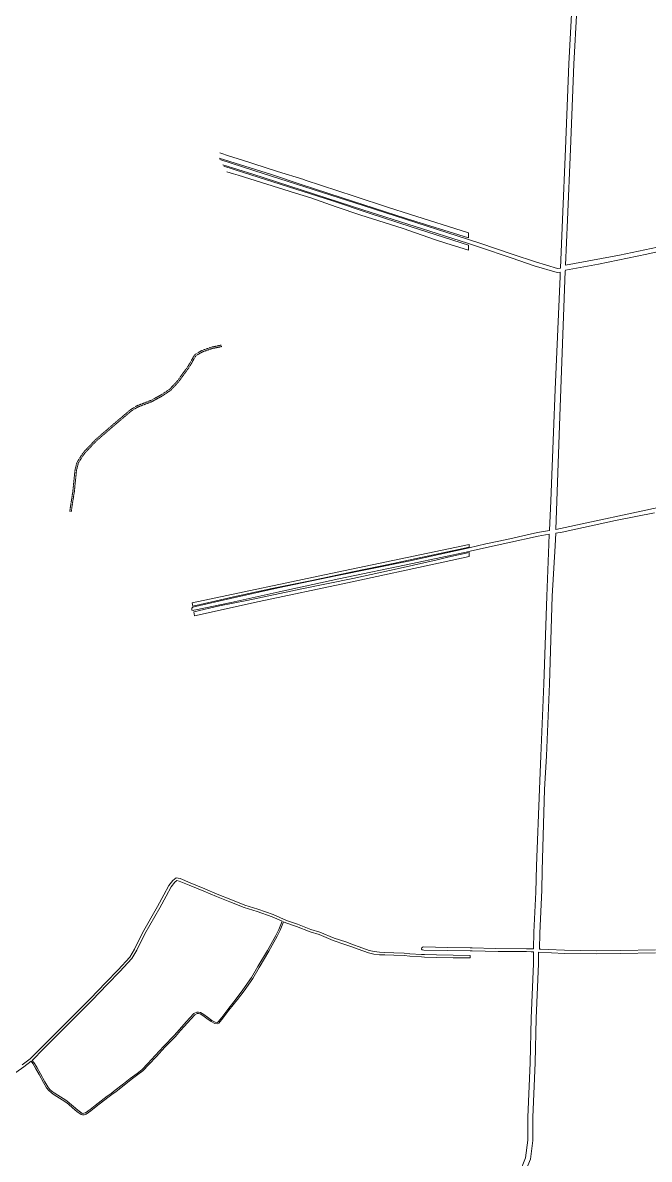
# Model space of a CAD drawing. Header units: metres. Extents: x 556238 to 587446, y 1177111 to 1219372.
# Drawn here: x 567421 to 568667, y 1210405 to 1212667 of the extents above; entities that cross this region are included whole.
import ezdxf

# ---------------------------------------------------------------- set-up
doc = ezdxf.new("R2010")
doc.units = ezdxf.units.M
doc.header["$MEASUREMENT"] = 0
doc.linetypes.add('Xr_Nen GT$0$HIDDEN', pattern=[0.375, 0.25, -0.125])
doc.linetypes.add('Xr_Nen GT$0$MON', pattern=[10, 6, -4])
for name, color, linetype, lineweight in [('Xr_Nen GT$0$DUONG NHUA', 38, 'Continuous', 0), ('Xr_Nen GT$0$DUONG_DA', 38, 'Xr_Nen GT$0$MON', 0), ('Xr_Nen GT$1$SONG_HO', 250, 'Continuous', 0)]:
    doc.layers.add(name, color=color, linetype=linetype, lineweight=lineweight)

msp = doc.modelspace()

# ---------------------------------------------------------------- linework, layer by layer
at = {"layer": 'Xr_Nen GT$0$DUONG NHUA'}
msp.add_lwpolyline([(567419.92261, 1210593.20628), (567435.77542, 1210604.9623), (567459.53989, 1210628.937), (567523.05219, 1210692.48723), (567555.10739, 1210724.7155), (567586.22884, 1210756.95609), (567610.72975, 1210781.97671), (567633.96703, 1210807.43137), (567643.47484, 1210823.46324), (567659.35998, 1210855.85868), (567689.00964, 1210908.15256), (567701.91104, 1210931.14646), (567711.71307, 1210950.10296), (567719.82355, 1210959.84866), (567726.30779, 1210965.33533), (567733.91397, 1210963.65977), (567753.92493, 1210954.94288), (567783.10106, 1210943.07388), (567807.98049, 1210932.56027), (567834.74216, 1210922.30792), (567862.79691, 1210910.99758), (567888.72147, 1210902.63591), (567918.98165, 1210892.09592), (567945.88625, 1210880.62149), (567967.46196, 1210872.74853), (567994.17319, 1210862.72126), (568012.07762, 1210856.82401), (568040.36499, 1210844.98122), (568063.43145, 1210837.54246), (568078.87251, 1210831.68332), (568090.06914, 1210828.09525), (568110.04117, 1210820.6122), (568119.8788, 1210818.51318), (568130.89129, 1210817.26206), (568141.28763, 1210816.70632), (568159.23728, 1210816.12879), (568179.97784, 1210815.36137), (568191.20421, 1210814.08472), (568213.94135, 1210812.91841), (568220.27416, 1210812.59373), (568243.91152, 1210812.00106), (568277.34179, 1210811.02811), (568310.79683, 1210810.76794), (568310.80739, 1210805.76801), (568310.74241, 1210805.76717), (568277.24938, 1210806.02943), (568243.77712, 1210807.00448), (568220.08377, 1210807.59729), (568213.99188, 1210807.91038), (568190.79391, 1210809.10083), (568179.60352, 1210810.37339), (568159.06489, 1210811.13231), (568141.07326, 1210811.71194), (568130.47498, 1210812.27819), (568119.07269, 1210813.57427), (568108.63551, 1210815.80075), (568088.42775, 1210823.37236), (568077.22113, 1210826.96246), (568061.77608, 1210832.8236), (568038.62969, 1210840.28856), (568010.32834, 1210852.13738), (567992.51182, 1210858.00442), (567965.72667, 1210868.05987), (567944.04708, 1210875.97108), (567939.84745, 1210877.76213), (567932.95407, 1210861.32986), (567926.95287, 1210849.06546), (567920.63261, 1210837.15378), (567910.56043, 1210819.31472), (567891.3332, 1210786.99059), (567878.4912, 1210764.95934), (567861.21855, 1210740.27368), (567848.16712, 1210722.87593), (567831.1728, 1210701.56284), (567819.24201, 1210685.72796), (567811.29311, 1210676.2298), (567807.98073, 1210674.5824), (567802.85616, 1210675.10803), (567795.4646, 1210679.06156), (567786.80958, 1210685.53368), (567779.51366, 1210690.95764), (567773.78438, 1210694.36515), (567770.30871, 1210694.99566), (567767.64059, 1210695.11827), (567763.01888, 1210692.82027), (567748.35606, 1210676.73424), (567734.75055, 1210661.27144), (567724.5387, 1210649.18147), (567703.88101, 1210628.20041), (567686.6951, 1210609.44624), (567672.09138, 1210593.80896), (567659.63054, 1210581.12671), (567650.18302, 1210573.65883), (567636.44317, 1210563.67417), (567622.98189, 1210552.73502), (567606.7354, 1210540.26214), (567598.33053, 1210533.95241), (567590.36698, 1210528.21247), (567566.75857, 1210509.90216), (567556.68491, 1210501.52003), (567547.36621, 1210495.19658), (567543.05885, 1210493.87158), (567539.89237, 1210493.40355), (567537.27869, 1210494.1079), (567528.37218, 1210500.36469), (567519.80337, 1210507.73241), (567512.30738, 1210514.72253), (567506.797, 1210518.91333), (567499.59812, 1210523.56022), (567489.0565, 1210530.03404), (567481.71454, 1210534.6343), (567477.52782, 1210538.00298), (567472.7507, 1210541.96), (567468.19956, 1210547.53811), (567462.38845, 1210557.84333), (567453.78865, 1210574.0582), (567446.42663, 1210586.67978), (567440.88518, 1210596.06452), (567437.58588, 1210600.08086), (567422.85992, 1210589.16185), (567407.34785, 1210578.13182)], dxfattribs=at)
msp.add_lwpolyline([(567732.36442, 1210958.88267), (567727.64803, 1210959.92118), (567723.38598, 1210956.31456), (567715.90324, 1210947.32313), (567706.31218, 1210928.77403), (567693.36458, 1210905.69626), (567663.78321, 1210853.52419), (567647.87597, 1210821.08481), (567638.00471, 1210804.43998), (567614.36242, 1210778.54242), (567589.81339, 1210753.47193), (567558.67792, 1210721.21738), (567526.59264, 1210688.95719), (567463.08236, 1210625.41095), (567439.88518, 1210602.00772), (567443.35093, 1210597.79002), (567449.01385, 1210588.19701), (567456.40971, 1210575.51737), (567465.01946, 1210559.28247), (567470.68524, 1210549.23556), (567474.88952, 1210544.08222), (567479.42519, 1210540.32576), (567483.45625, 1210537.08144), (567490.6385, 1210532.58355), (567501.19608, 1210526.0977), (567508.52073, 1210521.37051), (567514.24267, 1210517.01922), (567521.80449, 1210509.96694), (567530.21568, 1210502.7356), (567538.56927, 1210496.86609), (567540.06994, 1210496.46245), (567542.39429, 1210496.80459), (567546.05329, 1210497.93125), (567554.87927, 1210503.92), (567564.88079, 1210512.24032), (567588.56935, 1210530.61442), (567596.55292, 1210536.36831), (567604.92173, 1210542.65013), (567621.12215, 1210555.08914), (567634.61548, 1210566.0522), (567648.37136, 1210576.04881), (567657.62254, 1210583.36321), (567669.92501, 1210595.88389), (567684.49264, 1210611.48327), (567701.70662, 1210630.26737), (567722.32022, 1210651.20455), (567732.47792, 1210663.23067), (567746.12152, 1210678.73536), (567761.18134, 1210695.25631), (567767.00227, 1210698.1492), (567770.64606, 1210697.98217), (567774.85125, 1210697.21988), (567781.17951, 1210693.45696), (567788.60317, 1210687.93869), (567797.07856, 1210681.59899), (567803.74923, 1210678.03117), (567807.4225, 1210677.65512), (567809.39551, 1210678.636), (567816.89316, 1210687.5934), (567828.80189, 1210703.40034), (567845.7942, 1210724.71143), (567858.78946, 1210742.03333), (567875.96177, 1210766.57727), (567888.74955, 1210788.51269), (567907.96473, 1210820.81885), (567918.00077, 1210838.59401), (567924.28084, 1210850.42781), (567930.22175, 1210862.57039), (567937.08798, 1210878.93874), (567917.17644, 1210887.43143), (567887.13202, 1210897.89689), (567861.09358, 1210906.29484), (567832.91298, 1210917.65548), (567806.11335, 1210927.92192), (567781.18598, 1210938.45565), (567751.98389, 1210950.33471)], close=True, dxfattribs=at)
at = {"layer": 'Xr_Nen GT$0$DUONG_DA', "linetype": 'Xr_Nen GT$0$HIDDEN', "flags": 128}
for points in [[(567514.40523, 1211694.25108), (567517.7901, 1211715.93946), (567520.69004, 1211734.59214), (567522.8649, 1211756.50448), (567525.03975, 1211776.78699), (567528.69305, 1211791.44706), (567537.21208, 1211805.2139), (567542.32384, 1211812.53891), (567566.35868, 1211837.61154), (567603.17179, 1211869.47414), (567635.55898, 1211896.86475), (567648.3959, 1211904.60676), (567676.61376, 1211915.46869), (567697.36049, 1211926.84634), (567712.94223, 1211937.27122), (567728.67339, 1211953.98048), (567744.76459, 1211976.3499), (567748.42003, 1211980.9949), (567754.287, 1211990.74088), (567759.8607, 1212000.9998), (567763.381, 1212006.49569), (567776.43511, 1212014.11658), (567796.76571, 1212021.28532), (567816.47639, 1212025.27109)], [(567517.36935, 1211693.78847), (567520.75422, 1211715.47686), (567523.66718, 1211734.21326), (567525.84906, 1211756.1964), (567528.00064, 1211776.26188), (567531.49071, 1211790.26693), (567539.71961, 1211803.56492), (567544.65071, 1211810.63104), (567568.42765, 1211835.43464), (567605.12213, 1211867.19457), (567637.31339, 1211894.41947), (567649.71956, 1211901.9017), (567677.87957, 1211912.74135), (567698.91888, 1211924.27945), (567714.89326, 1211934.96703), (567730.99326, 1211952.06806), (567747.16215, 1211974.54549), (567750.89353, 1211979.28699), (567756.89141, 1211989.25044), (567762.44519, 1211999.47267), (567765.51748, 1212004.26915), (567777.7015, 1212011.38209), (567797.56571, 1212018.38637), (567817.071, 1212022.33061)]]:
    msp.add_lwpolyline(points, dxfattribs=at)
at = {"layer": 'Xr_Nen GT$1$SONG_HO'}
for p, q in [((568423.09242, 1210824.09067), (568434.08481, 1210824.01034)), ((568466.25369, 1210822.37168), (568451.34558, 1210823.02362)), ((568436.84509, 1210803.46097), (568436.93001, 1210808.66362))]:
    msp.add_line(p, q, dxfattribs=at)
for points in [[(568523.72186, 1212959.35367), (568520.24022, 1212871.70954), (568515.10719, 1212733.18866), (568507.33475, 1212584.61956), (568500.81999, 1212415.54481), (568494.80982, 1212274.8276), (568490.49896, 1212178.54241), (568484.34299, 1212177.60995), (568440.87829, 1212190.77731), (568396.72738, 1212205.80598), (568330.02921, 1212228.38915), (568307.84202, 1212235.59984)], [(568523.00474, 1212692.76384), (568636.62308, 1212704.09828), (568939.85533, 1212736.53764), (569178.28339, 1212762.03697), (569325.68159, 1212776.36455), (569409.55663, 1212375.17914), (569154.98607, 1212317.88786), (569012.08585, 1212288.7042), (568860.26384, 1212257.23225), (568607.93575, 1212204.44727), (568500.76086, 1212184.22361), (568504.79854, 1212274.39081), (568510.8088, 1212415.14002), (568517.32343, 1212584.16678), (568523.00474, 1212692.76384)], [(567812.96256, 1212407.51749), (567832.28888, 1212401.47312), (567856.00478, 1212393.8727), (567927.70294, 1212370.89412), (567980.04104, 1212354.6363), (567982.91419, 1212353.74333), (568080.23124, 1212321.73092), (568148.82208, 1212299.16801), (568190.07638, 1212286.04212), (568307.81535, 1212248.58007), (568307.83592, 1212238.37025), (568183.61888, 1212277.24513), (568056.21317, 1212318.39547), (567972.62745, 1212345.7227), (567915.50042, 1212364.39993), (567811.56714, 1212397.06594)], [(567812.96256, 1212407.51749), (567832.28888, 1212401.47312), (567856.00478, 1212393.8727), (567927.70294, 1212370.89412), (567980.04104, 1212354.6363), (567982.91419, 1212353.74333), (568080.23124, 1212321.73092), (568148.82208, 1212299.16801), (568190.07638, 1212286.04212), (568307.81535, 1212248.58007), (568307.83592, 1212238.37025), (568183.61888, 1212277.24513), (568056.21317, 1212318.39547), (567972.62745, 1212345.7227), (567915.50042, 1212364.39993), (567811.56714, 1212397.06594)], [(567812.96256, 1212407.51749), (567832.28888, 1212401.47312), (567856.00478, 1212393.8727), (567927.70294, 1212370.89412), (567980.04104, 1212354.6363), (567982.91419, 1212353.74333), (568080.23124, 1212321.73092), (568148.82208, 1212299.16801), (568190.07638, 1212286.04212), (568307.81535, 1212248.58007), (568307.83592, 1212238.37025), (568183.61888, 1212277.24513), (568056.21317, 1212318.39547), (567972.62745, 1212345.7227), (567915.50042, 1212364.39993), (567811.56714, 1212397.06594)], [(568307.84202, 1212235.59984), (568099.78188, 1212302.01953), (567880.81276, 1212372.74451), (567813.08126, 1212394.4536)], [(568307.84202, 1212235.59984), (568099.78188, 1212302.01953), (567880.81276, 1212372.74451), (567813.08126, 1212394.4536)], [(568307.84202, 1212235.59984), (568099.78188, 1212302.01953), (567880.81276, 1212372.74451), (567813.08126, 1212394.4536)], [(568307.86006, 1212227.18463), (568305.49948, 1212227.95134), (568097.33744, 1212294.40328), (567878.36232, 1212365.13027), (567819.0604, 1212384.13767)], [(568307.86006, 1212227.18463), (568305.49948, 1212227.95134), (568097.33744, 1212294.40328), (567878.36232, 1212365.13027), (567819.0604, 1212384.13767)], [(568307.86006, 1212227.18463), (568305.49948, 1212227.95134), (568097.33744, 1212294.40328), (567878.36232, 1212365.13027), (567819.0604, 1212384.13767)], [(567820.89483, 1212380.9727), (567859.91405, 1212368.62646), (568037.32154, 1212312.0729), (568109.79339, 1212287.84568), (568193.38297, 1212260.47247), (568307.86541, 1212224.11529), (568307.88689, 1212213.87147), (568262.57064, 1212228.26419), (568240.04338, 1212235.41873), (568177.7996, 1212256.94905), (568162.82781, 1212261.74629), (568093.764, 1212283.87547), (568044.69735, 1212300.59803), (567993.72773, 1212317.9692), (567963.45087, 1212327.42155), (567849.32947, 1212363.05204), (567839.88287, 1212366.00093), (567827.22642, 1212370.04869)], [(567820.89483, 1212380.9727), (567859.91405, 1212368.62646), (568037.32154, 1212312.0729), (568109.79339, 1212287.84568), (568193.38297, 1212260.47247), (568307.86541, 1212224.11529), (568307.88689, 1212213.87147), (568262.57064, 1212228.26419), (568240.04338, 1212235.41873), (568177.7996, 1212256.94905), (568162.82781, 1212261.74629), (568093.764, 1212283.87547), (568044.69735, 1212300.59803), (567993.72773, 1212317.9692), (567963.45087, 1212327.42155), (567849.32947, 1212363.05204), (567839.88287, 1212366.00093), (567827.22642, 1212370.04869)], [(567820.89483, 1212380.9727), (567859.91405, 1212368.62646), (568037.32154, 1212312.0729), (568109.79339, 1212287.84568), (568193.38297, 1212260.47247), (568307.86541, 1212224.11529), (568307.88689, 1212213.87147), (568262.57064, 1212228.26419), (568240.04338, 1212235.41873), (568177.7996, 1212256.94905), (568162.82781, 1212261.74629), (568093.764, 1212283.87547), (568044.69735, 1212300.59803), (567993.72773, 1212317.9692), (567963.45087, 1212327.42155), (567849.32947, 1212363.05204), (567839.88287, 1212366.00093), (567827.22642, 1212370.04869)], [(568500.22621, 1212172.26956), (568489.01507, 1211883.69367), (568481.29638, 1211658.60317), (568703.31908, 1211706.15004), (569019.47588, 1211774.94184), (569369.39539, 1211850.30104), (569512.83262, 1211881.19508), (569411.75297, 1212364.67099), (569294.63321, 1212338.33153), (569219.94238, 1212322.15313), (569128.74872, 1212301.77376), (569045.10317, 1212285.32871), (568912.78084, 1212258.25223), (568841.63177, 1212243.51667), (568744.85779, 1212224.55185), (568662.33873, 1212206.01843), (568566.23494, 1212185.99917), (568500.30775, 1212174.10196), (568500.22621, 1212172.26956)], [(568309.11466, 1211621.89081), (568342.18341, 1211629.51783), (568384.17068, 1211638.53534), (568444.63758, 1211652.24481), (568468.67201, 1211656.13913), (568471.21092, 1211715.37484), (568476.77429, 1211852.17804), (568480.03405, 1211936.71042), (568489.7378, 1212161.54703), (568490.13375, 1212170.39711), (568483.75275, 1212169.43121), (568438.42986, 1212183.16108), (568394.15708, 1212198.23204), (568327.51085, 1212220.79709), (568307.86006, 1212227.18463)], [(568451.34558, 1210823.02362), (568448.91489, 1210823.3386), (568449.65711, 1210854.84685), (568453.56799, 1210940.35641), (568454.48798, 1210979.82448), (568458.8714, 1211141.13826), (568462.96331, 1211207.77149), (568468.98179, 1211351.14313), (568474.17639, 1211525.40905), (568479.74913, 1211625.82919), (568481.4273, 1211650.95052), (568493.75499, 1211653.11335), (568599.82787, 1211676.46118), (568677.43007, 1211691.81063)], [(568434.08481, 1210824.01034), (568437.18008, 1210823.98765), (568437.72413, 1210857.42298), (568441.40666, 1210936.74346), (568442.8414, 1210989.01544), (568448.8826, 1211141.54503), (568451.66089, 1211208.21352), (568457.67725, 1211351.53918), (568463.33579, 1211525.82094), (568467.51297, 1211629.10594), (568468.3653, 1211648.99946), (568445.97217, 1211645.371), (568385.67934, 1211631.70108), (568343.70407, 1211622.68554), (568310.64432, 1211615.0615), (568309.12984, 1211614.73434)], [(567759.80518, 1211503.67991), (567764.40942, 1211504.98217), (567833.93958, 1211521.16958), (567929.14219, 1211542.19404), (568043.53732, 1211565.92412), (568188.06071, 1211595.61889), (568309.07164, 1211621.88092), (568309.11466, 1211621.89081)], [(567759.80518, 1211503.67991), (567764.40942, 1211504.98217), (567833.93958, 1211521.16958), (567929.14219, 1211542.19404), (568043.53732, 1211565.92412), (568188.06071, 1211595.61889), (568309.07164, 1211621.88092), (568309.11466, 1211621.89081)], [(567759.80518, 1211503.67991), (567764.40942, 1211504.98217), (567833.93958, 1211521.16958), (567929.14219, 1211542.19404), (568043.53732, 1211565.92412), (568188.06071, 1211595.61889), (568309.07164, 1211621.88092), (568309.11466, 1211621.89081)], [(568309.12984, 1211614.73434), (568196.31081, 1211590.3585), (568049.9104, 1211560.08553), (567930.91639, 1211534.39532), (567835.70978, 1211513.36887), (567765.10688, 1211498.39987), (567761.18281, 1211497.6248)], [(568309.12984, 1211614.73434), (568196.31081, 1211590.3585), (568049.9104, 1211560.08553), (567930.91639, 1211534.39532), (567835.70978, 1211513.36887), (567765.10688, 1211498.39987), (567761.18281, 1211497.6248)], [(568309.12984, 1211614.73434), (568196.31081, 1211590.3585), (568049.9104, 1211560.08553), (567930.91639, 1211534.39532), (567835.70978, 1211513.36887), (567765.10688, 1211498.39987), (567761.18281, 1211497.6248)], [(567761.18281, 1211497.6248), (567759.65639, 1211497.32267), (567757.63359, 1211497.62963), (567757.01579, 1211499.66573), (567757.02045, 1211501.53531), (567759.36096, 1211503.55405), (567759.80518, 1211503.67991)], [(567761.18281, 1211497.6248), (567759.65639, 1211497.32267), (567757.63359, 1211497.62963), (567757.01579, 1211499.66573), (567757.02045, 1211501.53531), (567759.36096, 1211503.55405), (567759.80518, 1211503.67991)], [(567761.18281, 1211497.6248), (567759.65639, 1211497.32267), (567757.63359, 1211497.62963), (567757.01579, 1211499.66573), (567757.02045, 1211501.53531), (567759.36096, 1211503.55405), (567759.80518, 1211503.67991)], [(568310.77736, 1210819.82301), (568264.95008, 1210820.50486), (568218.58789, 1210821.58196), (568215.20288, 1210822.08627), (568214.11574, 1210823.54366), (568214.11891, 1210824.81637), (568214.75748, 1210825.90554), (568216.30484, 1210826.99246), (568218.72777, 1210827.5793), (568265.06397, 1210826.50227), (568310.76529, 1210825.82273)], [(568310.77736, 1210819.82301), (568264.95008, 1210820.50486), (568218.58789, 1210821.58196), (568215.20288, 1210822.08627), (568214.11574, 1210823.54366), (568214.11891, 1210824.81637), (568214.75748, 1210825.90554), (568216.30484, 1210826.99246), (568218.72777, 1210827.5793), (568265.06397, 1210826.50227), (568310.76529, 1210825.82273)], [(568310.77736, 1210819.82301), (568264.95008, 1210820.50486), (568218.58789, 1210821.58196), (568215.20288, 1210822.08627), (568214.11574, 1210823.54366), (568214.11891, 1210824.81637), (568214.75748, 1210825.90554), (568216.30484, 1210826.99246), (568218.72777, 1210827.5793), (568265.06397, 1210826.50227), (568310.76529, 1210825.82273)], [(568310.76529, 1210825.82273), (568315.23415, 1210825.75662), (568360.48225, 1210824.54832), (568423.09242, 1210824.09067)], [(568431.95986, 1210818.2159), (568423.08102, 1210818.30397), (568366.60677, 1210818.86533), (568315.14525, 1210819.75916), (568315.13025, 1210819.75819), (568310.77736, 1210819.82301)], [(568679.84889, 1210815.94273), (568609.8677, 1210814.92304), (568562.05309, 1210814.08417), (568498.42921, 1210814.96026), (568447.06805, 1210817.20753), (568446.92745, 1210808.51579), (568446.84604, 1210803.51808), (568446.69025, 1210793.93957), (568442.06643, 1210685.86872), (568440.1048, 1210596.99205), (568435.91904, 1210488.96511), (568435.36572, 1210442.54664), (568430.79525, 1210405.36215), (568417.26775, 1210372.20405), (568374.25739, 1210291.86957), (568312.10816, 1210177.72407), (568312.10716, 1210177.72207)], [(568436.93001, 1210808.66362), (568437.08461, 1210818.16516), (568431.95986, 1210818.2159)], [(568466.25369, 1210822.37168), (568498.60209, 1210820.95651), (568562.04202, 1210820.08289), (568609.77064, 1210820.91997), (568679.76184, 1210821.94163)], [(568436.84509, 1210803.46097), (568436.69517, 1210794.23437), (568432.07343, 1210686.19351), (568430.11174, 1210597.29684), (568425.92386, 1210489.21791), (568425.37557, 1210443.21734), (568421.0357, 1210407.90386), (568408.20833, 1210376.46364), (568365.43301, 1210296.56849), (568312.06343, 1210198.74058)]]:
    msp.add_lwpolyline(points, dxfattribs=at)
for points in [[(568309.11255, 1211623.05457), (568287.96667, 1211618.43021), (568203.72926, 1211600.42784), (568157.72869, 1211590.5405), (568077.04258, 1211573.784), (567996.20977, 1211556.73493), (567916.27146, 1211540.77638), (567840.26227, 1211524.00723), (567805.52361, 1211516.28538), (567759.46786, 1211505.93326), (567758.21762, 1211512.55593), (568046.59472, 1211573.58284), (568226.50734, 1211611.29876), (568309.10238, 1211628.20646)], [(568309.11255, 1211623.05457), (568287.96667, 1211618.43021), (568203.72926, 1211600.42784), (568157.72869, 1211590.5405), (568077.04258, 1211573.784), (567996.20977, 1211556.73493), (567916.27146, 1211540.77638), (567840.26227, 1211524.00723), (567805.52361, 1211516.28538), (567759.46786, 1211505.93326), (567758.21762, 1211512.55593), (568046.59472, 1211573.58284), (568226.50734, 1211611.29876), (568309.10238, 1211628.20646)], [(568309.11255, 1211623.05457), (568287.96667, 1211618.43021), (568203.72926, 1211600.42784), (568157.72869, 1211590.5405), (568077.04258, 1211573.784), (567996.20977, 1211556.73493), (567916.27146, 1211540.77638), (567840.26227, 1211524.00723), (567805.52361, 1211516.28538), (567759.46786, 1211505.93326), (567758.21762, 1211512.55593), (568046.59472, 1211573.58284), (568226.50734, 1211611.29876), (568309.10238, 1211628.20646)], [(568309.15196, 1211604.34156), (568257.44046, 1211593.17272), (568066.8436, 1211552.00814), (567891.10753, 1211514.89765), (567762.52807, 1211486.59685), (567761.57081, 1211494.44653), (567812.54117, 1211506.27709), (567866.64643, 1211517.14005), (567976.40145, 1211540.40779), (568077.86381, 1211561.09373), (568171.50327, 1211581.13427), (568245.33347, 1211598.13977), (568266.45753, 1211603.22908), (568309.13395, 1211612.76876)], [(568309.15196, 1211604.34156), (568257.44046, 1211593.17272), (568066.8436, 1211552.00814), (567891.10753, 1211514.89765), (567762.52807, 1211486.59685), (567761.57081, 1211494.44653), (567812.54117, 1211506.27709), (567866.64643, 1211517.14005), (567976.40145, 1211540.40779), (568077.86381, 1211561.09373), (568171.50327, 1211581.13427), (568245.33347, 1211598.13977), (568266.45753, 1211603.22908), (568309.13395, 1211612.76876)], [(568309.15196, 1211604.34156), (568257.44046, 1211593.17272), (568066.8436, 1211552.00814), (567891.10753, 1211514.89765), (567762.52807, 1211486.59685), (567761.57081, 1211494.44653), (567812.54117, 1211506.27709), (567866.64643, 1211517.14005), (567976.40145, 1211540.40779), (568077.86381, 1211561.09373), (568171.50327, 1211581.13427), (568245.33347, 1211598.13977), (568266.45753, 1211603.22908), (568309.13395, 1211612.76876)]]:
    msp.add_lwpolyline(points, close=True, dxfattribs=at)

doc.saveas('drawing.dxf')
